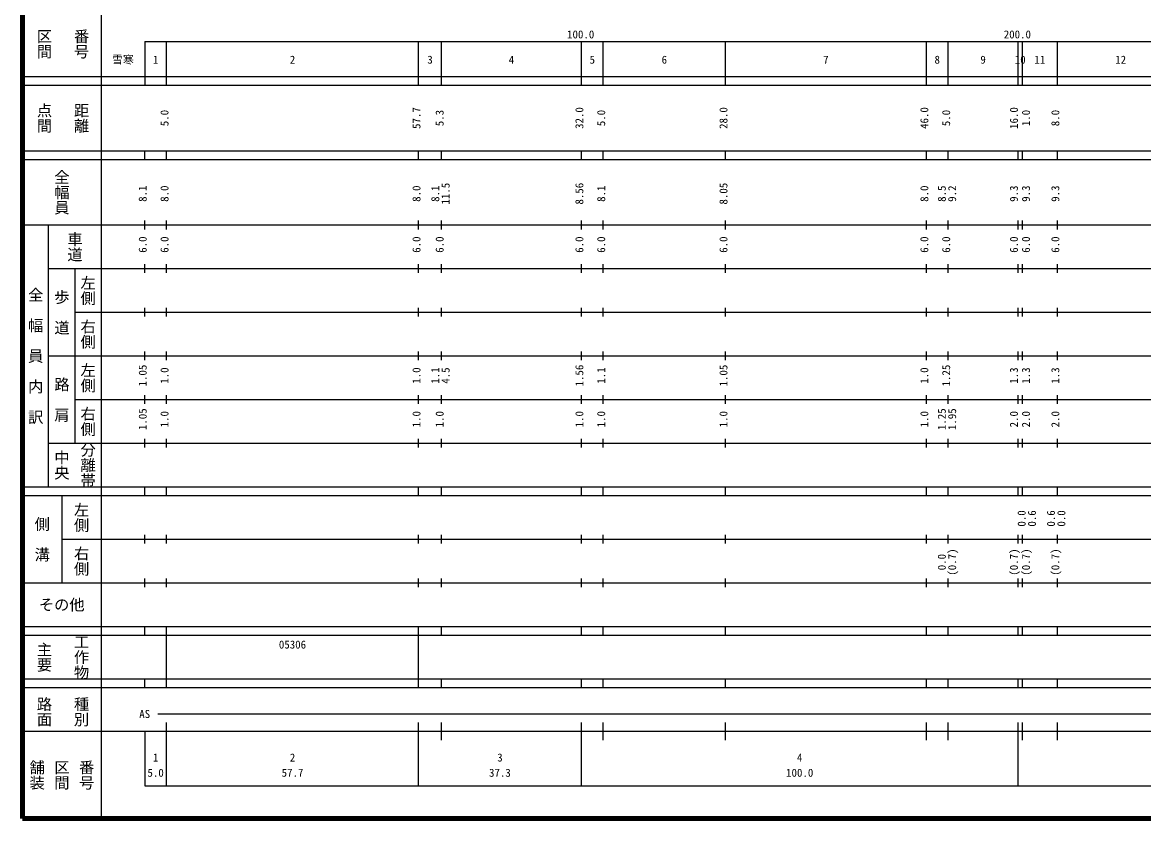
# Model space of a CAD drawing. Units: millimetres at full size, sheet at 1:1000; details may follow other scales. Extents: x 40000 to 680000, y 20000 to 380000.
# Drawn here: x 40000 to 296748, y 20000 to 202409 of the extents above; entities that cross this region are included whole.
import ezdxf
from ezdxf.enums import TextEntityAlignment as Align

# ---------------------------------------------------------------- set-up
doc = ezdxf.new("R2010")
doc.units = ezdxf.units.MM
doc.header["$LTSCALE"] = 1000
doc.layers.add('M-TTL', color=2, linetype='Continuous', lineweight=140)
doc.layers.add('M-TTL-BAND', color=7, linetype='Continuous', lineweight=25)
doc.styles.add('@ＭＳ ゴシック', font='')
doc.styles.add('ＭＳ ゴシック', font='')
doc.styles.get('@ＭＳ ゴシック').set_extended_font_data('@MS Gothic')
doc.styles.get('ＭＳ ゴシック').set_extended_font_data('MS Gothic')

msp = doc.modelspace()

# ---------------------------------------------------------------- linework, layer by layer
at = {"layer": 'M-TTL'}
for p, q in [((40000, 380000), (40000, 20000)), ((40000, 20000), (680000, 20000))]:
    msp.add_line(p, q, dxfattribs=at)
at = {"layer": 'M-TTL-BAND'}
for p, q in [((58000, 370000), (58000, 20000)), ((68000, 198000), (579000, 198000)), ((68000, 198000), (68000, 188000)), ((73000, 188000), (73000, 198000)), ((130700, 188000), (130700, 198000)), ((136000, 188000), (136000, 198000)), ((168000, 188000), (168000, 198000)), ((173000, 188000), (173000, 198000)), ((201000, 188000), (201000, 198000)), ((247000, 188000), (247000, 198000)), ((252000, 188000), (252000, 198000)), ((268000, 188000), (268000, 198000)), ((269000, 188000), (269000, 198000)), ((277000, 188000), (277000, 198000)), ((40000, 190000), (579000, 190000)), ((40000, 188000), (579000, 188000)), ((40000, 173000), (579000, 173000)), ((68000, 171000), (68000, 173000)), ((73000, 171000), (73000, 173000)), ((130700, 171000), (130700, 173000)), ((136000, 171000), (136000, 173000)), ((168000, 171000), (168000, 173000)), ((173000, 171000), (173000, 173000)), ((201000, 171000), (201000, 173000)), ((247000, 171000), (247000, 173000)), ((252000, 171000), (252000, 173000)), ((268000, 171000), (268000, 173000)), ((269000, 171000), (269000, 173000)), ((277000, 171000), (277000, 173000)), ((40000, 171000), (579000, 171000)), ((68000, 155000), (68000, 157000)), ((73000, 155000), (73000, 157000)), ((130700, 155000), (130700, 157000)), ((136000, 155000), (136000, 157000)), ((168000, 155000), (168000, 157000)), ((173000, 155000), (173000, 157000)), ((201000, 155000), (201000, 157000)), ((247000, 155000), (247000, 157000)), ((252000, 155000), (252000, 157000)), ((268000, 155000), (268000, 157000)), ((269000, 155000), (269000, 157000)), ((277000, 155000), (277000, 157000)), ((40000, 156000), (579000, 156000)), ((46000, 96000), (46000, 156000)), ((68000, 145000), (68000, 147000)), ((73000, 145000), (73000, 147000)), ((130700, 145000), (130700, 147000)), ((136000, 145000), (136000, 147000)), ((168000, 145000), (168000, 147000)), ((173000, 145000), (173000, 147000)), ((201000, 145000), (201000, 147000)), ((247000, 145000), (247000, 147000)), ((252000, 145000), (252000, 147000)), ((268000, 145000), (268000, 147000)), ((269000, 145000), (269000, 147000)), ((277000, 145000), (277000, 147000)), ((46000, 146000), (579000, 146000)), ((52000, 146000), (52000, 106000)), ((68000, 135000), (68000, 137000)), ((73000, 135000), (73000, 137000)), ((130700, 135000), (130700, 137000)), ((136000, 135000), (136000, 137000)), ((168000, 135000), (168000, 137000)), ((173000, 135000), (173000, 137000)), ((201000, 135000), (201000, 137000)), ((247000, 135000), (247000, 137000)), ((252000, 135000), (252000, 137000)), ((268000, 135000), (268000, 137000)), ((269000, 135000), (269000, 137000)), ((277000, 135000), (277000, 137000)), ((52000, 136000), (579000, 136000)), ((46000, 126000), (579000, 126000)), ((68000, 125000), (68000, 127000)), ((73000, 125000), (73000, 127000)), ((130700, 125000), (130700, 127000)), ((136000, 125000), (136000, 127000)), ((168000, 125000), (168000, 127000)), ((173000, 125000), (173000, 127000)), ((201000, 125000), (201000, 127000)), ((247000, 125000), (247000, 127000)), ((252000, 125000), (252000, 127000)), ((268000, 125000), (268000, 127000)), ((269000, 125000), (269000, 127000)), ((277000, 125000), (277000, 127000)), ((52000, 116000), (579000, 116000)), ((68000, 115000), (68000, 117000)), ((73000, 115000), (73000, 117000)), ((130700, 115000), (130700, 117000)), ((136000, 115000), (136000, 117000)), ((168000, 115000), (168000, 117000)), ((173000, 115000), (173000, 117000)), ((201000, 115000), (201000, 117000)), ((247000, 115000), (247000, 117000)), ((252000, 115000), (252000, 117000)), ((268000, 115000), (268000, 117000)), ((269000, 115000), (269000, 117000)), ((277000, 115000), (277000, 117000)), ((46000, 106000), (579000, 106000)), ((68000, 105000), (68000, 107000)), ((73000, 105000), (73000, 107000)), ((130700, 105000), (130700, 107000)), ((136000, 105000), (136000, 107000)), ((168000, 105000), (168000, 107000)), ((173000, 105000), (173000, 107000)), ((201000, 105000), (201000, 107000)), ((247000, 105000), (247000, 107000)), ((252000, 105000), (252000, 107000)), ((268000, 105000), (268000, 107000)), ((269000, 105000), (269000, 107000)), ((277000, 105000), (277000, 107000)), ((40000, 96000), (579000, 96000)), ((68000, 94000), (68000, 96000)), ((73000, 94000), (73000, 96000)), ((130700, 94000), (130700, 96000)), ((136000, 94000), (136000, 96000)), ((168000, 94000), (168000, 96000)), ((173000, 94000), (173000, 96000)), ((201000, 94000), (201000, 96000)), ((247000, 94000), (247000, 96000)), ((252000, 94000), (252000, 96000)), ((268000, 94000), (268000, 96000)), ((269000, 94000), (269000, 96000)), ((277000, 94000), (277000, 96000)), ((40000, 94000), (579000, 94000)), ((49000, 94000), (49000, 74000)), ((68000, 83000), (68000, 85000)), ((73000, 83000), (73000, 85000)), ((130700, 83000), (130700, 85000)), ((136000, 83000), (136000, 85000)), ((168000, 83000), (168000, 85000)), ((173000, 83000), (173000, 85000)), ((201000, 83000), (201000, 85000)), ((247000, 83000), (247000, 85000)), ((252000, 83000), (252000, 85000)), ((268000, 83000), (268000, 85000)), ((269000, 83000), (269000, 85000)), ((277000, 83000), (277000, 85000)), ((49000, 84000), (579000, 84000)), ((68000, 73000), (68000, 75000)), ((73000, 73000), (73000, 75000)), ((130700, 73000), (130700, 75000)), ((136000, 73000), (136000, 75000)), ((168000, 73000), (168000, 75000)), ((173000, 73000), (173000, 75000)), ((201000, 73000), (201000, 75000)), ((247000, 73000), (247000, 75000)), ((252000, 73000), (252000, 75000)), ((268000, 73000), (268000, 75000)), ((269000, 73000), (269000, 75000)), ((277000, 73000), (277000, 75000)), ((40000, 74000), (579000, 74000)), ((40000, 64000), (579000, 64000)), ((40000, 62000), (579000, 62000)), ((68000, 62000), (68000, 64000)), ((73000, 62000), (73000, 64000)), ((73000, 52000), (73000, 62000)), ((130700, 62000), (130700, 64000)), ((130700, 52000), (130700, 62000)), ((136000, 62000), (136000, 64000)), ((168000, 62000), (168000, 64000)), ((173000, 62000), (173000, 64000)), ((201000, 62000), (201000, 64000)), ((247000, 62000), (247000, 64000)), ((252000, 62000), (252000, 64000)), ((268000, 62000), (268000, 64000)), ((269000, 62000), (269000, 64000)), ((277000, 62000), (277000, 64000)), ((40000, 52000), (579000, 52000)), ((68000, 50000), (68000, 52000)), ((73000, 50000), (73000, 52000)), ((130700, 50000), (130700, 52000)), ((136000, 50000), (136000, 52000)), ((168000, 50000), (168000, 52000)), ((173000, 50000), (173000, 52000)), ((201000, 50000), (201000, 52000)), ((247000, 50000), (247000, 52000)), ((252000, 50000), (252000, 52000)), ((268000, 50000), (268000, 52000)), ((269000, 50000), (269000, 52000)), ((277000, 50000), (277000, 52000)), ((40000, 50000), (579000, 50000)), ((71000, 44000), (572000, 44000)), ((73000, 27500), (73000, 42000)), ((130700, 27500), (130700, 42000)), ((136000, 38000), (136000, 42000)), ((168000, 27500), (168000, 42000)), ((173000, 38000), (173000, 42000)), ((201000, 38000), (201000, 42000)), ((247000, 38000), (247000, 42000)), ((252000, 38000), (252000, 42000)), ((268000, 27500), (268000, 42000)), ((269000, 38000), (269000, 42000)), ((277000, 38000), (277000, 42000)), ((40000, 40000), (579000, 40000)), ((68000, 40000), (68000, 27500)), ((68000, 27500), (579000, 27500))]:
    msp.add_line(p, q, dxfattribs=at)

# ---------------------------------------------------------------- texts
at = {"layer": 'M-TTL-BAND', "style": '@ＭＳ ゴシック'}
for s, p in [('区間', (45000, 197500)), ('番号', (53500, 197500)), ('点間', (45000, 180500)), ('距離', (53500, 180500)), ('全幅員', (49000, 163500)), ('車道', (52000, 151000)), ('左側', (55000, 141000)), ('全\u3000幅\u3000員\u3000内\u3000訳', (43000, 126000)), ('歩\u3000道', (49000, 136000)), ('右側', (55000, 131000)), ('左側', (55000, 121000)), ('路\u3000肩', (49000, 116000)), ('右側', (55000, 111000)), ('分離帯', (55000, 101000)), ('中央', (49000, 101000)), ('左側', (53500, 89000)), ('側\u3000溝', (44500, 84000)), ('右側', (53500, 79000)), ('工作物', (53500, 57000)), ('主要', (45000, 57000)), ('路面', (45000, 44500)), ('種別', (53500, 44500)), ('舗装', (43333, 30000)), ('区間', (49000, 30000)), ('番号', (54667, 30000))]:
    msp.add_text(s, height=2566, rotation=270, dxfattribs=at).set_placement(p, align=Align.MIDDLE_CENTER)
at = {"layer": 'M-TTL-BAND', "style": 'ＭＳ ゴシック'}
for s, p in [('100.0', (167844, 198195)), ('200.0', (267844, 198195)), ('雪寒', (63017, 192405)), ('1', (70500, 192405)), ('2', (101850, 192405)), ('3', (133350, 192405)), ('4', (152000, 192405)), ('5', (170500, 192405)), ('6', (187000, 192405)), ('7', (224000, 192405)), ('8', (249500, 192405)), ('9', (260000, 192405)), ('10', (268500, 192405)), ('11', (273000, 192405)), ('12', (291500, 192405)), ('AS', (68000, 42500)), ('1', (70500, 32523)), ('2', (101850, 32523)), ('3', (149350, 32523)), ('4', (218000, 32523)), ('5.0', (70500, 29033)), ('57.7', (101850, 29033)), ('37.3', (149350, 29033)), ('100.0', (218000, 29033))]:
    msp.add_text(s, height=1833, dxfattribs=at).set_placement(p, align=Align.BOTTOM_CENTER)
for s, p in [('57.7', (131700, 180500)), ('32.0', (169000, 180500)), ('28.0', (202000, 180500)), ('46.0', (248000, 180500)), ('16.0', (268514, 180500)), ('5.0', (74000, 180500)), ('5.3', (137000, 180500)), ('5.0', (174000, 180500)), ('5.0', (253000, 180500)), ('1.0', (271276, 180500)), ('8.0', (278000, 180500)), ('8.1', (69000, 163174)), ('8.0', (74000, 163174)), ('8.0', (131700, 163174)), ('8.1', (136000, 163174)), ('11.5', (138370, 163174)), ('8.56', (169000, 163174)), ('8.1', (174000, 163174)), ('8.05', (202000, 163174)), ('8.0', (248000, 163174)), ('8.5', (252000, 163174)), ('9.2', (254370, 163174)), ('9.3', (268514, 163174)), ('9.3', (271276, 163174)), ('9.3', (278000, 163174)), ('6.0', (69000, 151500)), ('6.0', (74000, 151500)), ('6.0', (131700, 151500)), ('6.0', (137000, 151500)), ('6.0', (169000, 151500)), ('6.0', (174000, 151500)), ('6.0', (202000, 151500)), ('6.0', (248000, 151500)), ('6.0', (253000, 151500)), ('6.0', (268514, 151500)), ('6.0', (271276, 151500)), ('6.0', (278000, 151500)), ('1.05', (69000, 121500)), ('1.1', (136000, 121500)), ('1.56', (169000, 121500)), ('1.1', (174000, 121500)), ('1.05', (202000, 121500)), ('1.25', (253000, 121500)), ('1.0', (74000, 121500)), ('1.0', (131700, 121500)), ('4.5', (138370, 121500)), ('1.0', (248000, 121500)), ('1.3', (268514, 121500)), ('1.3', (271276, 121500)), ('1.3', (278000, 121500)), ('1.05', (69000, 111500)), ('1.0', (74000, 111500)), ('1.0', (131700, 111500)), ('1.0', (137000, 111500)), ('1.0', (169000, 111500)), ('1.0', (174000, 111500)), ('1.0', (202000, 111500)), ('1.0', (248000, 111500)), ('1.25', (252000, 111500)), ('1.95', (254370, 111500)), ('2.0', (268514, 111500)), ('2.0', (271276, 111500)), ('2.0', (278000, 111500)), ('0.0', (270276, 88764)), ('0.6', (272646, 88764)), ('0.6', (277000, 88764)), ('0.0', (279370, 88764)), ('0.0', (252000, 78764)), ('(0.7)', (254370, 78764)), ('(0.7)', (268514, 78764)), ('(0.7)', (271276, 78764)), ('(0.7)', (278000, 78764))]:
    msp.add_text(s, height=1833, rotation=90, dxfattribs=at).set_placement(p, align=Align.BOTTOM_CENTER)
msp.add_text('その他', height=2566, dxfattribs=at).set_placement((49000, 69000), align=Align.MIDDLE_CENTER)
msp.add_text('05306', height=1833, dxfattribs=at).set_placement((98725, 58405), align=Align.BOTTOM_LEFT)

doc.saveas('drawing.dxf')
